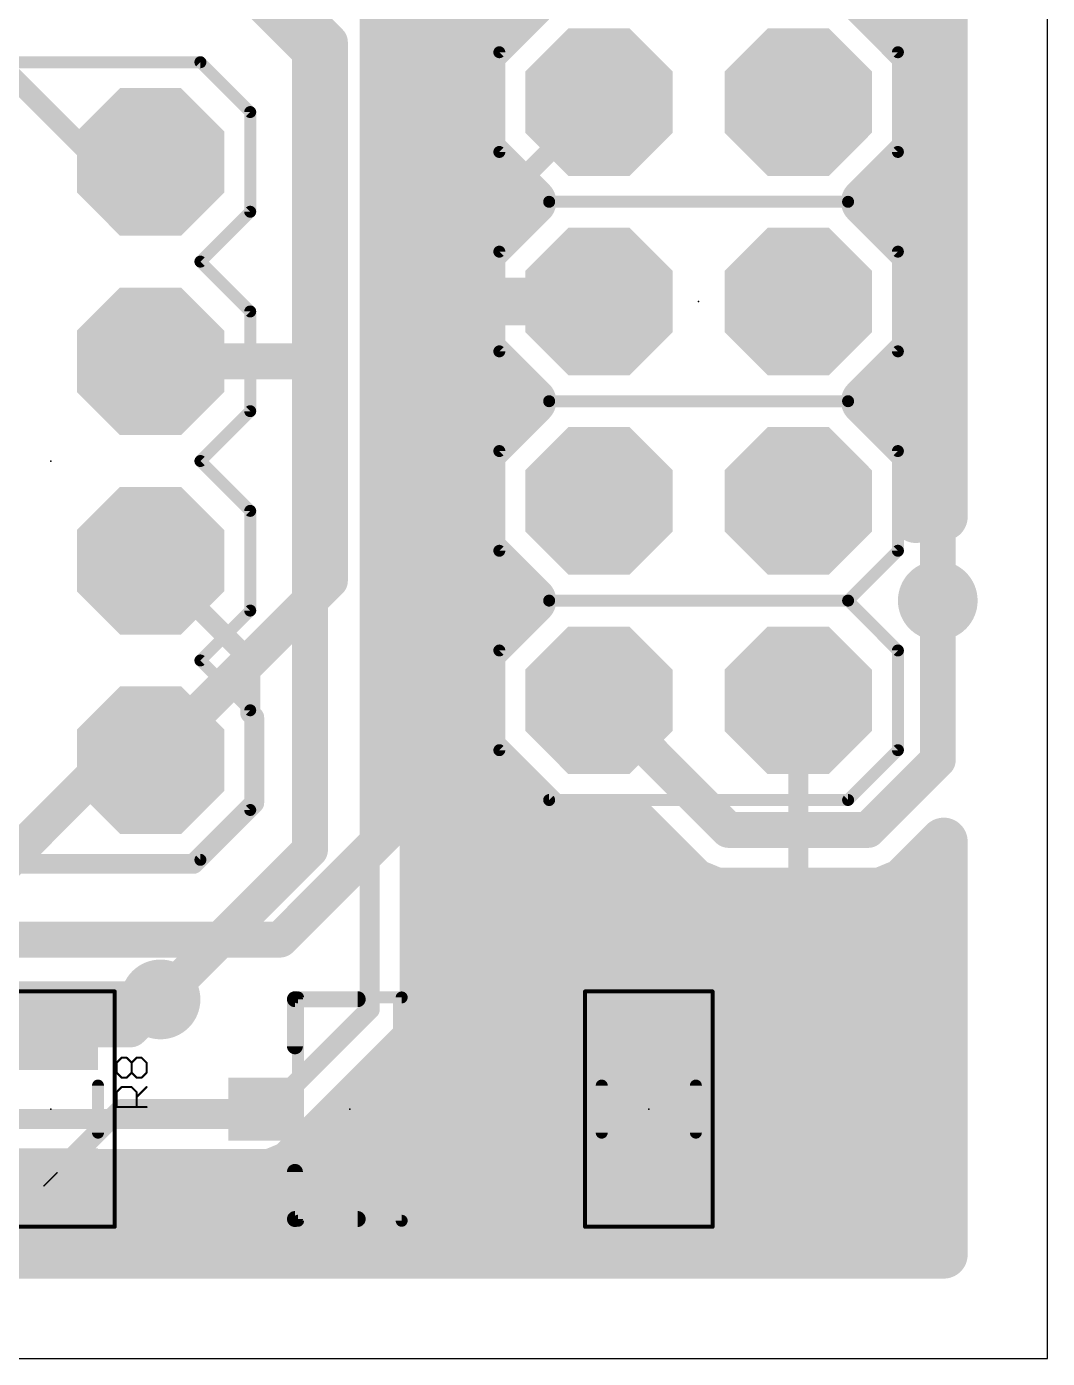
# Model space of a CAD drawing. Extents: x -0.2 to 38.1, y -0.7 to 65.1.
# Drawn here: x 23.82 to 36.83, y 0 to 16.96 of the extents above; entities that cross this region are included whole.
import ezdxf

# ---------------------------------------------------------------- set-up
doc = ezdxf.new("R2010")
doc.units = 0
for name, color, linetype in [('1', 22, 'CONTINUOUS'), ('16', 175, 'CONTINUOUS'), ('17', 82, 'CONTINUOUS'), ('18', 82, 'CONTINUOUS'), ('20', 7, 'CONTINUOUS'), ('21', 253, 'CONTINUOUS'), ('23', 7, 'CONTINUOUS'), ('25', 253, 'CONTINUOUS'), ('39', 22, 'CONTINUOUS'), ('51', 253, 'CONTINUOUS')]:
    doc.layers.add(name, color=color, linetype=linetype)

# ---------------------------------------------------------------- blocks, each defined once
blk = doc.blocks.new('RECT')
blk.add_solid([(-0.5, -0.5), (0.5, -0.5), (-0.5, 0.5), (0.5, 0.5)])
blk = doc.blocks.new('OCTAGONP')
at = {"const_width": 0.5}
blk.add_lwpolyline([(-0.25, -0.1036), (-0.25, 0.1036), (-0.1036, 0.25), (0.1036, 0.25), (0.25, 0.1036), (0.25, -0.1036), (0.1036, -0.25), (-0.1036, -0.25), (-0.25, -0.1036), (-0.25, 0.1036)], dxfattribs=at)
blk = doc.blocks.new('ROUNDV')
at = {"const_width": 0.5}
blk.add_lwpolyline([(0, -0.25, 1), (0, 0.25, 1), (0, -0.25)], format="xyb", dxfattribs=at)

msp = doc.modelspace()

# ---------------------------------------------------------------- linework, layer by layer
at = {"layer": '1'}
for points, const_width in [([(35.433, 22.352), (35.433, 9.652)], 0.4572), ([(27.686, 16.764), (27.1145, 17.3355)], 0.4572), ([(27.686, 9.906), (27.686, 16.764)], 0.4572), ([(31.115, 16.002), (29.718, 14.605)], 0.254), ([(29.718, 14.605), (29.718, 4.191)], 0.254), ([(25.4, 7.62), (27.686, 9.906)], 0.4572), ([(33.655, 8.382), (33.655, 4.191)], 0.254), ([(24.8716, 7.62), (23.4492, 6.1976)], 0.4572), ([(24.8716, 7.62), (25.4, 7.62)], 0.4572), ([(25.527, 4.572), (25.146, 4.191)], 0.4572), ([(25.146, 4.191), (24.13, 4.191)], 0.4572), ([(24.13, 4.191), (24.13, 4.075)], 0.4572), ([(28.956, 4.191), (28.94, 4.125)], 0.254), ([(29.718, 4.191), (28.956, 4.191)], 0.254), ([(31.75, 4.191), (29.718, 4.191)], 0.254), ([(33.655, 4.191), (31.75, 2.286)], 0.254), ([(31.75, 4.191), (31.75, 4.075)], 0.254), ([(24.13, 2.286), (25.019, 3.175)], 0.254), ([(25.019, 3.175), (26.84, 3.175)], 0.254), ([(24.119, 2.286), (22.86, 2.286)], 0.254), ([(24.13, 2.275), (24.119, 2.286)], 0.254), ([(24.13, 2.286), (24.13, 2.275)], 0.254), ([(28.956, 2.286), (28.94, 2.225)], 0.254), ([(31.75, 2.286), (28.956, 2.286)], 0.254), ([(31.75, 2.286), (31.75, 2.275)], 0.254)]:
    msp.add_lwpolyline(points, dxfattribs=dict(at, const_width=const_width))
for points, const_width in [([(27.8003, 16.764, 1), (27.5717, 16.764)], 0.2286), ([(27.6052, 16.6832, 1), (27.7668, 16.8448)], 0.2286), ([(31.1599, 15.9571, 1), (31.0701, 16.0469)], 0.127), ([(29.7815, 14.605, 1), (29.6545, 14.605)], 0.127), ([(29.6731, 14.6499, 1), (29.7629, 14.5601)], 0.127), ([(27.5717, 9.906, 1), (27.8003, 9.906)], 0.2286), ([(27.7668, 9.8252, 1), (27.6052, 9.9868)], 0.2286), ([(35.3187, 9.652, 1), (35.5473, 9.652)], 0.2286), ([(33.7185, 8.382, 1), (33.5915, 8.382)], 0.127), ([(24.8716, 7.7343, 1), (24.8716, 7.5057)], 0.2286), ([(24.9524, 7.5392, 1), (24.7908, 7.7008)], 0.2286), ([(25.3192, 7.7008, 1), (25.4808, 7.5392)], 0.2286), ([(25.4, 7.5057, 1), (25.4, 7.7343)], 0.2286), ([(25.6078, 4.4912, 1), (25.4462, 4.6528)], 0.2286), ([(24.13, 4.3053, 1), (24.13, 4.0767)], 0.2286), ([(24.2443, 4.191, 1), (24.0157, 4.191)], 0.2286), ([(25.146, 4.0767, 1), (25.146, 4.3053)], 0.2286), ([(25.0652, 4.2718, 1), (25.2268, 4.1102)], 0.2286), ([(28.956, 4.2545, 1), (28.956, 4.1275)], 0.127), ([(29.0177, 4.176, 1), (28.8943, 4.206)], 0.127), ([(29.718, 4.2545, 1), (29.718, 4.1275)], 0.127), ([(29.6545, 4.191, 1), (29.7815, 4.191)], 0.127), ([(29.718, 4.1275, 1), (29.718, 4.2545)], 0.127), ([(31.8135, 4.191, 1), (31.6865, 4.191)], 0.127), ([(31.75, 4.1275, 1), (31.75, 4.2545)], 0.127), ([(33.5915, 4.191, 1), (33.7185, 4.191)], 0.127), ([(33.6999, 4.1461, 1), (33.6101, 4.2359)], 0.127), ([(24.0157, 4.075, 1), (24.2443, 4.075)], 0.2286), ([(28.8783, 4.14, 1), (29.0017, 4.11)], 0.127), ([(31.6865, 4.075, 1), (31.8135, 4.075)], 0.127), ([(25.019, 3.2385, 1), (25.019, 3.1115)], 0.127), ([(25.0639, 3.1301, 1), (24.9741, 3.2199)], 0.127), ([(26.84, 3.1115, 1), (26.84, 3.2385)], 0.127), ([(24.1639, 2.3309, 1), (24.0741, 2.2411)], 0.127), ([(24.1935, 2.286, 1), (24.0665, 2.286)], 0.127), ([(24.0851, 2.3309, 1), (24.1749, 2.2411)], 0.127), ([(24.0851, 2.2301, 1), (24.1749, 2.3199)], 0.127), ([(24.119, 2.2225, 1), (24.119, 2.3495)], 0.127), ([(28.956, 2.3495, 1), (28.956, 2.2225)], 0.127), ([(29.0174, 2.2699, 1), (28.8946, 2.3021)], 0.127), ([(31.8135, 2.286, 1), (31.6865, 2.286)], 0.127), ([(31.7051, 2.3309, 1), (31.7949, 2.2411)], 0.127), ([(31.75, 2.2225, 1), (31.75, 2.3495)], 0.127), ([(24.0665, 2.275, 1), (24.1935, 2.275)], 0.127), ([(28.8786, 2.2411, 1), (29.0014, 2.2089)], 0.127), ([(31.6865, 2.275, 1), (31.8135, 2.275)], 0.127)]:
    msp.add_lwpolyline(points, format="xyb", dxfattribs=dict(at, const_width=const_width))
at = {"layer": '16'}
for points, const_width in [([(35.5092, 51.9785), (35.5092, 10.7188)], 0.6096), ([(28.8798, 4.3086), (28.8798, 20.2024)], 0.6096), ([(28.194, 4.445), (28.194, 20.066)], 0.254), ([(27.432, 16.637), (26.67, 17.399)], 0.4572), ([(30.2657, 17.272), (29.6164, 16.6227)], 0.6096), ([(35.1536, 16.6227), (34.5043, 17.272)], 0.6096), ([(28.8798, 17.0688), (30.0625, 17.0688)], 0.6096), ([(34.7075, 17.0688), (35.5092, 17.0688)], 0.6096), ([(27.432, 12.573), (27.432, 16.637)], 0.4572), ([(29.6164, 16.6227), (29.6164, 15.3813)], 0.6096), ([(35.1536, 15.3813), (35.1536, 16.6227)], 0.6096), ([(24.7279, 15.24), (23.4071, 16.5608)], 0.254), ([(28.8798, 16.4592), (29.6164, 16.4592)], 0.6096), ([(35.1536, 16.4592), (35.5092, 16.4592)], 0.6096), ([(28.8798, 15.8496), (29.6164, 15.8496)], 0.6096), ([(35.1536, 15.8496), (35.5092, 15.8496)], 0.6096), ([(29.6164, 15.3813), (30.2657, 14.732)], 0.6096), ([(34.5043, 14.732), (35.1536, 15.3813)], 0.6096), ([(28.8798, 15.24), (29.7577, 15.24)], 0.6096), ([(35.0123, 15.24), (35.5092, 15.24)], 0.6096), ([(25.4, 15.24), (24.7279, 15.24)], 0.254), ([(28.8798, 14.6304), (30.1641, 14.6304)], 0.6096), ([(30.2657, 14.732), (29.6164, 14.0827)], 0.6096), ([(35.1536, 14.0827), (34.5043, 14.732)], 0.6096), ([(34.6059, 14.6304), (35.5092, 14.6304)], 0.6096), ([(28.8798, 14.0208), (29.6164, 14.0208)], 0.6096), ([(29.6164, 14.0827), (29.6164, 13.462)], 0.6096), ([(35.1536, 12.8413), (35.1536, 14.0827)], 0.6096), ([(35.1536, 14.0208), (35.5092, 14.0208)], 0.6096), ([(29.6164, 13.462), (31.115, 13.462)], 0.6096), ([(31.115, 13.462), (29.6164, 13.462)], 0.6096), ([(29.6164, 13.462), (29.6164, 12.8413)], 0.6096), ([(31.115, 13.462), (31.115, 13.462)], 0.6096), ([(28.8798, 13.4112), (29.6164, 13.4112)], 0.6096), ([(35.1536, 13.4112), (35.5092, 13.4112)], 0.6096), ([(28.8798, 12.8016), (29.6561, 12.8016)], 0.6096), ([(29.6164, 12.8413), (30.2657, 12.192)], 0.6096), ([(34.5043, 12.192), (35.1536, 12.8413)], 0.6096), ([(35.1139, 12.8016), (35.5092, 12.8016)], 0.6096), ([(25.4, 12.7), (27.305, 12.7)], 0.4572), ([(27.305, 12.7), (27.432, 12.573)], 0.4572), ([(27.432, 12.573), (27.432, 6.477)], 0.4572), ([(28.8798, 12.192), (30.2657, 12.192)], 0.6096), ([(30.2657, 12.192), (29.6164, 11.5427)], 0.6096), ([(35.1536, 11.5427), (34.5043, 12.192)], 0.6096), ([(34.5043, 12.192), (35.5092, 12.192)], 0.6096), ([(28.8798, 11.5824), (29.6561, 11.5824)], 0.6096), ([(35.1139, 11.5824), (35.5092, 11.5824)], 0.6096), ([(29.6164, 11.5427), (29.6164, 10.3013)], 0.6096), ([(35.1536, 10.691), (35.1536, 11.5427)], 0.6096), ([(28.8798, 10.9728), (29.6164, 10.9728)], 0.6096), ([(35.1536, 10.9728), (35.5092, 10.9728)], 0.6096), ([(35.2208, 10.7188), (35.1536, 10.691)], 0.6096), ([(35.5092, 10.7188), (35.2208, 10.7188)], 0.6096), ([(28.8798, 10.3632), (29.6164, 10.3632)], 0.6096), ([(29.6164, 10.3013), (30.2657, 9.652)], 0.6096), ([(26.67, 8.89), (25.4, 10.16)], 0.254), ([(28.8798, 9.7536), (30.1641, 9.7536)], 0.6096), ([(30.2657, 9.652), (29.6164, 9.0027)], 0.6096), ([(35.433, 9.652), (35.433, 7.62)], 0.4572), ([(28.8798, 9.144), (29.7577, 9.144)], 0.6096), ([(29.6164, 9.0027), (29.6164, 7.7613)], 0.6096), ([(26.67, 8.2179), (26.67, 8.89)], 0.254), ([(28.8798, 8.5344), (29.6164, 8.5344)], 0.6096), ([(32.766, 6.731), (31.115, 8.382)], 0.4572), ([(26.7208, 8.1671), (26.67, 8.2179)], 0.254), ([(26.7208, 7.0729), (26.7208, 8.1671)], 0.254), ([(28.8798, 7.9248), (29.6164, 7.9248)], 0.6096), ([(29.6164, 7.7613), (30.4943, 6.8834)], 0.6096), ([(35.433, 7.62), (34.544, 6.731)], 0.4572), ([(28.8798, 7.3152), (30.0625, 7.3152)], 0.6096), ([(25.9471, 6.2992), (26.7208, 7.0729)], 0.254), ([(30.4943, 6.8834), (31.5, 6.8834)], 0.6096), ([(31.5, 6.8834), (32.32, 6.0635)], 0.6096), ([(28.8798, 6.7056), (31.6778, 6.7056)], 0.6096), ([(34.544, 6.731), (32.766, 6.731)], 0.4572), ([(35.2115, 6.285), (35.5092, 6.5827)], 0.6096), ([(35.5092, 6.5827), (35.5092, 1.3208)], 0.6096), ([(25.527, 4.572), (27.432, 6.477)], 0.4572), ([(34.99, 6.0635), (35.2115, 6.285)], 0.6096), ([(22.3129, 6.2992), (25.9471, 6.2992)], 0.254), ([(28.8798, 6.096), (32.2874, 6.096)], 0.6096), ([(32.32, 6.0635), (32.6094, 5.9436)], 0.6096), ([(34.7006, 5.9436), (34.99, 6.0635)], 0.6096), ([(35.0226, 6.096), (35.5092, 6.096)], 0.6096), ([(32.6094, 5.9436), (34.7006, 5.9436)], 0.6096), ([(28.8798, 5.4864), (35.5092, 5.4864)], 0.6096), ([(28.8798, 4.8768), (35.5092, 4.8768)], 0.6096), ([(25.781, 4.826), (25.527, 4.572)], 0.4572), ([(25.527, 4.572), (20.698, 4.572)], 0.4572), ([(28.7754, 4.0565), (28.8798, 4.3086)], 0.6096), ([(26.797, 3.048), (28.194, 4.445)], 0.254), ([(28.8627, 4.2672), (35.5092, 4.2672)], 0.6096), ([(28.5825, 3.8636), (28.7754, 4.0565)], 0.6096), ([(27.3784, 2.6595), (28.5825, 3.8636)], 0.6096), ([(28.5825, 3.8636), (28.5825, 3.8636)], 0.6096), ([(28.3765, 3.6576), (35.5092, 3.6576)], 0.6096), ([(27.7669, 3.048), (35.5092, 3.048)], 0.6096), ([(26.797, 3.048), (22.098, 3.048)], 0.254), ([(27.1855, 2.4666), (27.3784, 2.6595)], 0.6096), ([(26.9334, 2.3622), (27.1855, 2.4666)], 0.6096), ([(27.1174, 2.4384), (35.5092, 2.4384)], 0.6096), ([(22.9209, 2.3622), (26.9334, 2.3622)], 0.6096), ([(19.2538, 1.8288), (35.5092, 1.8288)], 0.6096), ([(35.5092, 1.3208), (19.0491, 1.3208)], 0.6096)]:
    msp.add_lwpolyline(points, dxfattribs=dict(at, const_width=const_width))
for points, const_width in [([(28.8798, 17.2212, 1), (28.8798, 16.9164)], 0.3048), ([(30.0625, 16.9164, 1), (30.0625, 17.2212)], 0.3048), ([(34.7075, 17.2212, 1), (34.7075, 16.9164)], 0.3048), ([(35.5092, 16.9164, 1), (35.5092, 17.2212)], 0.3048), ([(27.5463, 16.637, 1), (27.3177, 16.637)], 0.2286), ([(27.3512, 16.5562, 1), (27.5128, 16.7178)], 0.2286), ([(29.7688, 16.6227, 1), (29.464, 16.6227)], 0.3048), ([(29.5086, 16.7305, 1), (29.7242, 16.515)], 0.3048), ([(35.306, 16.6227, 1), (35.0012, 16.6227)], 0.3048), ([(35.0458, 16.515, 1), (35.2614, 16.7305)], 0.3048), ([(28.8798, 16.6116, 1), (28.8798, 16.3068)], 0.3048), ([(29.6164, 16.3068, 1), (29.6164, 16.6116)], 0.3048), ([(35.1536, 16.6116, 1), (35.1536, 16.3068)], 0.3048), ([(35.5092, 16.3068, 1), (35.5092, 16.6116)], 0.3048), ([(28.8798, 16.002, 1), (28.8798, 15.6972)], 0.3048), ([(29.6164, 15.6972, 1), (29.6164, 16.002)], 0.3048), ([(35.1536, 16.002, 1), (35.1536, 15.6972)], 0.3048), ([(35.5092, 15.6972, 1), (35.5092, 16.002)], 0.3048), ([(29.7242, 15.489, 1), (29.5086, 15.2735)], 0.3048), ([(35.2614, 15.2735, 1), (35.0458, 15.489)], 0.3048), ([(28.8798, 15.3924, 1), (28.8798, 15.0876)], 0.3048), ([(29.464, 15.3813, 1), (29.7688, 15.3813)], 0.3048), ([(29.7577, 15.0876, 1), (29.7577, 15.3924)], 0.3048), ([(35.0123, 15.3924, 1), (35.0123, 15.0876)], 0.3048), ([(35.0012, 15.3813, 1), (35.306, 15.3813)], 0.3048), ([(35.5092, 15.0876, 1), (35.5092, 15.3924)], 0.3048), ([(24.7279, 15.3035, 1), (24.7279, 15.1765)], 0.127), ([(24.683, 15.1951, 1), (24.7728, 15.2849)], 0.127), ([(25.4, 15.1765, 1), (25.4, 15.3035)], 0.127), ([(28.8798, 14.7828, 1), (28.8798, 14.478)], 0.3048), ([(30.3734, 14.6242, 1), (30.1579, 14.8398)], 0.3048), ([(30.1579, 14.6242, 1), (30.3734, 14.8398)], 0.3048), ([(30.1641, 14.478, 1), (30.1641, 14.7828)], 0.3048), ([(34.6121, 14.8398, 1), (34.3966, 14.6242)], 0.3048), ([(34.3966, 14.8398, 1), (34.6121, 14.6242)], 0.3048), ([(34.6059, 14.7828, 1), (34.6059, 14.478)], 0.3048), ([(35.5092, 14.478, 1), (35.5092, 14.7828)], 0.3048), ([(28.8798, 14.1732, 1), (28.8798, 13.8684)], 0.3048), ([(29.7688, 14.0827, 1), (29.464, 14.0827)], 0.3048), ([(29.5086, 14.1905, 1), (29.7242, 13.975)], 0.3048), ([(29.6164, 13.8684, 1), (29.6164, 14.1732)], 0.3048), ([(35.306, 14.0827, 1), (35.0012, 14.0827)], 0.3048), ([(35.1536, 14.1732, 1), (35.1536, 13.8684)], 0.3048), ([(35.0458, 13.975, 1), (35.2614, 14.1905)], 0.3048), ([(35.5092, 13.8684, 1), (35.5092, 14.1732)], 0.3048), ([(29.6164, 13.6144, 1), (29.6164, 13.3096)], 0.3048), ([(29.6164, 13.6144, 1), (29.6164, 13.3096)], 0.3048), ([(29.7688, 13.462, 1), (29.464, 13.462)], 0.3048), ([(31.2674, 13.462, 1), (30.9626, 13.462)], 0.3048), ([(31.115, 13.3096, 1), (31.115, 13.6144)], 0.3048), ([(31.115, 13.3096, 1), (31.115, 13.6144)], 0.3048), ([(28.8798, 13.5636, 1), (28.8798, 13.2588)], 0.3048), ([(29.464, 13.462, 1), (29.7688, 13.462)], 0.3048), ([(29.6164, 13.2588, 1), (29.6164, 13.5636)], 0.3048), ([(30.9626, 13.462, 1), (31.2674, 13.462)], 0.3048), ([(35.1536, 13.5636, 1), (35.1536, 13.2588)], 0.3048), ([(35.5092, 13.2588, 1), (35.5092, 13.5636)], 0.3048), ([(28.8798, 12.954, 1), (28.8798, 12.6492)], 0.3048), ([(29.7242, 12.949, 1), (29.5086, 12.7335)], 0.3048), ([(29.6561, 12.6492, 1), (29.6561, 12.954)], 0.3048), ([(35.1139, 12.954, 1), (35.1139, 12.6492)], 0.3048), ([(35.2614, 12.7335, 1), (35.0458, 12.949)], 0.3048), ([(35.5092, 12.6492, 1), (35.5092, 12.954)], 0.3048), ([(25.4, 12.8143, 1), (25.4, 12.5857)], 0.2286), ([(27.3858, 12.7808, 1), (27.2242, 12.6192)], 0.2286), ([(27.305, 12.5857, 1), (27.305, 12.8143)], 0.2286), ([(29.464, 12.8413, 1), (29.7688, 12.8413)], 0.3048), ([(35.0012, 12.8413, 1), (35.306, 12.8413)], 0.3048), ([(27.5463, 12.573, 1), (27.3177, 12.573)], 0.2286), ([(27.3512, 12.4922, 1), (27.5128, 12.6538)], 0.2286), ([(27.3177, 12.573, 1), (27.5463, 12.573)], 0.2286), ([(28.8798, 12.3444, 1), (28.8798, 12.0396)], 0.3048), ([(30.3734, 12.0842, 1), (30.1579, 12.2998)], 0.3048), ([(30.1579, 12.0842, 1), (30.3734, 12.2998)], 0.3048), ([(30.2657, 12.0396, 1), (30.2657, 12.3444)], 0.3048), ([(34.6121, 12.2998, 1), (34.3966, 12.0842)], 0.3048), ([(34.5043, 12.3444, 1), (34.5043, 12.0396)], 0.3048), ([(34.3966, 12.2998, 1), (34.6121, 12.0842)], 0.3048), ([(35.5092, 12.0396, 1), (35.5092, 12.3444)], 0.3048), ([(28.8798, 11.7348, 1), (28.8798, 11.43)], 0.3048), ([(29.6561, 11.43, 1), (29.6561, 11.7348)], 0.3048), ([(35.1139, 11.7348, 1), (35.1139, 11.43)], 0.3048), ([(35.5092, 11.43, 1), (35.5092, 11.7348)], 0.3048), ([(29.7688, 11.5427, 1), (29.464, 11.5427)], 0.3048), ([(29.5086, 11.6505, 1), (29.7242, 11.435)], 0.3048), ([(35.306, 11.5427, 1), (35.0012, 11.5427)], 0.3048), ([(35.0458, 11.435, 1), (35.2614, 11.6505)], 0.3048), ([(28.8798, 11.1252, 1), (28.8798, 10.8204)], 0.3048), ([(29.6164, 10.8204, 1), (29.6164, 11.1252)], 0.3048), ([(35.1536, 11.1252, 1), (35.1536, 10.8204)], 0.3048), ([(35.5092, 10.8204, 1), (35.5092, 11.1252)], 0.3048), ([(35.0953, 10.8318, 1), (35.2119, 10.5502)], 0.3048), ([(35.2208, 10.8712, 1), (35.2208, 10.5664)], 0.3048), ([(35.2791, 10.578, 1), (35.1625, 10.8596)], 0.3048), ([(35.3568, 10.7188, 1), (35.6616, 10.7188)], 0.3048), ([(35.5092, 10.5664, 1), (35.5092, 10.8712)], 0.3048), ([(35.0012, 10.691, 1), (35.306, 10.691)], 0.3048), ([(28.8798, 10.5156, 1), (28.8798, 10.2108)], 0.3048), ([(29.7242, 10.409, 1), (29.5086, 10.1935)], 0.3048), ([(29.6164, 10.2108, 1), (29.6164, 10.5156)], 0.3048), ([(29.464, 10.3013, 1), (29.7688, 10.3013)], 0.3048), ([(25.4449, 10.2049, 1), (25.3551, 10.1151)], 0.127), ([(28.8798, 9.906, 1), (28.8798, 9.6012)], 0.3048), ([(30.1641, 9.6012, 1), (30.1641, 9.906)], 0.3048), ([(30.3734, 9.5442, 1), (30.1579, 9.7598)], 0.3048), ([(30.1579, 9.5442, 1), (30.3734, 9.7598)], 0.3048), ([(35.5473, 9.652, 1), (35.3187, 9.652)], 0.2286), ([(28.8798, 9.2964, 1), (28.8798, 8.9916)], 0.3048), ([(29.7577, 8.9916, 1), (29.7577, 9.2964)], 0.3048), ([(29.7688, 9.0027, 1), (29.464, 9.0027)], 0.3048), ([(29.5086, 9.1105, 1), (29.7242, 8.895)], 0.3048), ([(26.7335, 8.89, 1), (26.6065, 8.89)], 0.127), ([(26.6251, 8.8451, 1), (26.7149, 8.9349)], 0.127), ([(28.8798, 8.6868, 1), (28.8798, 8.382)], 0.3048), ([(29.6164, 8.382, 1), (29.6164, 8.6868)], 0.3048), ([(31.1958, 8.4628, 1), (31.0342, 8.3012)], 0.2286), ([(26.7149, 8.2628, 1), (26.6251, 8.173)], 0.127), ([(26.6065, 8.2179, 1), (26.7335, 8.2179)], 0.127), ([(26.7843, 8.1671, 1), (26.6573, 8.1671)], 0.127), ([(26.6759, 8.1222, 1), (26.7657, 8.212)], 0.127), ([(28.8798, 8.0772, 1), (28.8798, 7.7724)], 0.3048), ([(29.6164, 7.7724, 1), (29.6164, 8.0772)], 0.3048), ([(29.7242, 7.869, 1), (29.5086, 7.6535)], 0.3048), ([(29.464, 7.7613, 1), (29.7688, 7.7613)], 0.3048), ([(35.5138, 7.5392, 1), (35.3522, 7.7008)], 0.2286), ([(35.3187, 7.62, 1), (35.5473, 7.62)], 0.2286), ([(28.8798, 7.4676, 1), (28.8798, 7.1628)], 0.3048), ([(30.0625, 7.1628, 1), (30.0625, 7.4676)], 0.3048), ([(26.6573, 7.0729, 1), (26.7843, 7.0729)], 0.127), ([(26.7657, 7.028, 1), (26.6759, 7.1178)], 0.127), ([(30.4943, 7.0358, 1), (30.4943, 6.731)], 0.3048), ([(30.3865, 6.7756, 1), (30.602, 6.9912)], 0.3048), ([(31.6078, 6.9912, 1), (31.3923, 6.7756)], 0.3048), ([(31.5, 6.731, 1), (31.5, 7.0358)], 0.3048), ([(28.8798, 6.858, 1), (28.8798, 6.5532)], 0.3048), ([(31.6778, 6.5532, 1), (31.6778, 6.858)], 0.3048), ([(32.766, 6.8453, 1), (32.766, 6.6167)], 0.2286), ([(34.544, 6.6167, 1), (34.544, 6.8453)], 0.2286), ([(32.6852, 6.6502, 1), (32.8468, 6.8118)], 0.2286), ([(34.4632, 6.8118, 1), (34.6248, 6.6502)], 0.2286), ([(35.6616, 6.5827, 1), (35.3568, 6.5827)], 0.3048), ([(35.617, 6.4749, 1), (35.4014, 6.6904)], 0.3048), ([(27.5128, 6.3962, 1), (27.3512, 6.5578)], 0.2286), ([(27.3177, 6.477, 1), (27.5463, 6.477)], 0.2286), ([(35.1038, 6.3927, 1), (35.3193, 6.1772)], 0.3048), ([(35.3193, 6.1772, 1), (35.1038, 6.3927)], 0.3048), ([(25.9022, 6.3441, 1), (25.992, 6.2543)], 0.127), ([(25.9471, 6.2357, 1), (25.9471, 6.3627)], 0.127), ([(28.8798, 6.2484, 1), (28.8798, 5.9436)], 0.3048), ([(32.3783, 6.2043, 1), (32.2617, 5.9227)], 0.3048), ([(32.2122, 5.9557, 1), (32.4277, 6.1712)], 0.3048), ([(32.2874, 5.9436, 1), (32.2874, 6.2484)], 0.3048), ([(34.8823, 6.1712, 1), (35.0978, 5.9557)], 0.3048), ([(35.0226, 6.2484, 1), (35.0226, 5.9436)], 0.3048), ([(35.0483, 5.9227, 1), (34.9317, 6.2043)], 0.3048), ([(35.5092, 5.9436, 1), (35.5092, 6.2484)], 0.3048), ([(32.6094, 6.096, 1), (32.6094, 5.7912)], 0.3048), ([(32.5511, 5.8028, 1), (32.6677, 6.0844)], 0.3048), ([(34.6423, 6.0844, 1), (34.7589, 5.8028)], 0.3048), ([(34.7006, 5.7912, 1), (34.7006, 6.096)], 0.3048), ([(28.8798, 5.6388, 1), (28.8798, 5.334)], 0.3048), ([(35.5092, 5.334, 1), (35.5092, 5.6388)], 0.3048), ([(28.8798, 5.0292, 1), (28.8798, 4.7244)], 0.3048), ([(35.5092, 4.7244, 1), (35.5092, 5.0292)], 0.3048), ([(25.8618, 4.7452, 1), (25.7002, 4.9068)], 0.2286), ([(25.4462, 4.6528, 1), (25.6078, 4.4912)], 0.2286), ([(25.4462, 4.6528, 1), (25.6078, 4.4912)], 0.2286), ([(25.527, 4.4577, 1), (25.527, 4.6863)], 0.2286), ([(29.0206, 4.2503, 1), (28.739, 4.3669)], 0.3048), ([(28.1305, 4.445, 1), (28.2575, 4.445)], 0.127), ([(28.2389, 4.4001, 1), (28.1491, 4.4899)], 0.127), ([(28.8627, 4.4196, 1), (28.8627, 4.1148)], 0.3048), ([(28.7274, 4.3086, 1), (29.0322, 4.3086)], 0.3048), ([(35.5092, 4.1148, 1), (35.5092, 4.4196)], 0.3048), ([(28.6346, 4.1148, 1), (28.9162, 3.9982)], 0.3048), ([(28.8832, 3.9488, 1), (28.6676, 4.1643)], 0.3048), ([(28.4747, 3.9714, 1), (28.6902, 3.7558)], 0.3048), ([(28.5825, 4.016, 1), (28.5825, 3.7112)], 0.3048), ([(28.6902, 3.7558, 1), (28.4747, 3.9714)], 0.3048), ([(28.5825, 3.7112, 1), (28.5825, 4.016)], 0.3048), ([(28.3765, 3.81, 1), (28.3765, 3.5052)], 0.3048), ([(35.5092, 3.5052, 1), (35.5092, 3.81)], 0.3048), ([(27.7669, 3.2004, 1), (27.7669, 2.8956)], 0.3048), ([(35.5092, 2.8956, 1), (35.5092, 3.2004)], 0.3048), ([(26.7521, 3.0929, 1), (26.8419, 3.0031)], 0.127), ([(26.797, 2.9845, 1), (26.797, 3.1115)], 0.127), ([(27.2706, 2.7673, 1), (27.4862, 2.5518)], 0.3048), ([(27.4862, 2.5518, 1), (27.2706, 2.7673)], 0.3048), ([(27.1174, 2.5908, 1), (27.1174, 2.286)], 0.3048), ([(27.0777, 2.5744, 1), (27.2932, 2.3588)], 0.3048), ([(27.2438, 2.3258, 1), (27.1272, 2.6074)], 0.3048), ([(35.5092, 2.286, 1), (35.5092, 2.5908)], 0.3048), ([(26.8751, 2.503, 1), (26.9917, 2.2214)], 0.3048), ([(26.9334, 2.2098, 1), (26.9334, 2.5146)], 0.3048), ([(35.5092, 1.6764, 1), (35.5092, 1.9812)], 0.3048), ([(35.5092, 1.1684, 1), (35.5092, 1.4732)], 0.3048), ([(35.3568, 1.3208, 1), (35.6616, 1.3208)], 0.3048)]:
    msp.add_lwpolyline(points, format="xyb", dxfattribs=dict(at, const_width=const_width))
at = {"layer": '20'}
for p, q in [((36.83, 0), (36.83, 64.77)), ((0, 0), (36.83, 0))]:
    msp.add_line(p, q, dxfattribs=at)
at = {"layer": '21'}
for points, const_width in [([(28.448, 6.731), (28.448, 19.939)], 0.4572), ([(30.48, 17.272), (29.845, 16.637)], 0.1524), ([(34.29, 17.272), (34.925, 16.637)], 0.1524), ([(29.845, 16.637), (29.845, 15.367)], 0.1524), ([(34.925, 16.637), (34.925, 15.367)], 0.1524), ([(22.225, 16.51), (26.035, 16.51)], 0.1524), ([(26.035, 16.51), (26.67, 15.875)], 0.1524), ([(26.67, 15.875), (26.67, 14.605)], 0.1524), ([(29.845, 15.367), (30.48, 14.732)], 0.1524), ([(34.925, 15.367), (34.29, 14.732)], 0.1524), ([(30.48, 14.732), (29.845, 14.097)], 0.1524), ([(34.29, 14.732), (30.48, 14.732)], 0.1524), ([(34.29, 14.732), (34.925, 14.097)], 0.1524), ([(26.67, 14.605), (26.035, 13.97)], 0.1524), ([(29.845, 14.097), (29.845, 12.827)], 0.1524), ([(34.925, 14.097), (34.925, 12.827)], 0.1524), ([(26.035, 13.97), (26.67, 13.335)], 0.1524), ([(26.67, 13.335), (26.67, 12.065)], 0.1524), ([(29.845, 12.827), (30.48, 12.192)], 0.1524), ([(34.925, 12.827), (34.29, 12.192)], 0.1524), ([(30.48, 12.192), (29.845, 11.557)], 0.1524), ([(34.29, 12.192), (30.48, 12.192)], 0.1524), ([(34.29, 12.192), (34.925, 11.557)], 0.1524), ([(26.67, 12.065), (26.035, 11.43)], 0.1524), ([(29.845, 11.557), (29.845, 10.287)], 0.1524), ([(34.925, 11.557), (34.925, 10.287)], 0.1524), ([(26.035, 11.43), (26.67, 10.795)], 0.1524), ([(26.67, 10.795), (26.67, 9.525)], 0.1524), ([(29.845, 10.287), (30.48, 9.652)], 0.1524), ([(34.925, 10.287), (34.29, 9.652)], 0.1524), ([(30.48, 9.652), (29.845, 9.017)], 0.1524), ([(34.29, 9.652), (30.48, 9.652)], 0.1524), ([(34.29, 9.652), (34.925, 9.017)], 0.1524), ([(26.67, 9.525), (26.035, 8.89)], 0.1524), ([(29.845, 9.017), (29.845, 7.747)], 0.1524), ([(34.925, 9.017), (34.925, 7.747)], 0.1524), ([(26.035, 8.89), (26.67, 8.255)], 0.1524), ([(26.67, 8.255), (26.67, 6.985)], 0.1524), ([(29.845, 7.747), (30.48, 7.112)], 0.1524), ([(34.925, 7.747), (34.29, 7.112)], 0.1524), ([(34.29, 7.112), (30.48, 7.112)], 0.1524), ([(26.67, 6.985), (26.035, 6.35)], 0.1524), ([(27.051, 5.334), (28.448, 6.731)], 0.4572), ([(26.035, 6.35), (22.225, 6.35)], 0.1524), ([(20.955, 5.334), (27.051, 5.334)], 0.4572), ([(27.24, 3.975), (27.24, 4.575)], 0.2032), ([(27.24, 4.575), (28.04, 4.575)], 0.2032), ([(24.73, 3.475), (24.73, 2.875)], 0.1524), ([(31.15, 2.875), (31.15, 3.475)], 0.1524), ([(32.35, 2.875), (32.35, 3.475)], 0.1524), ([(27.24, 2.375), (27.24, 1.775)], 0.2032), ([(27.24, 1.775), (28.04, 1.775)], 0.2032)]:
    msp.add_lwpolyline(points, dxfattribs=dict(at, const_width=const_width))
for points, const_width in [([(29.8831, 16.637, 1), (29.8069, 16.637)], 0.0762), ([(29.8181, 16.6639, 1), (29.8719, 16.6101)], 0.0762), ([(34.9631, 16.637, 1), (34.8869, 16.637)], 0.0762), ([(34.8981, 16.6101, 1), (34.9519, 16.6639)], 0.0762), ([(26.0619, 16.5369, 1), (26.0081, 16.4831)], 0.0762), ([(26.035, 16.4719, 1), (26.035, 16.5481)], 0.0762), ([(26.7081, 15.875, 1), (26.6319, 15.875)], 0.0762), ([(26.6431, 15.8481, 1), (26.6969, 15.9019)], 0.0762), ([(29.8719, 15.3939, 1), (29.8181, 15.3401)], 0.0762), ([(34.9519, 15.3401, 1), (34.8981, 15.3939)], 0.0762), ([(29.8069, 15.367, 1), (29.8831, 15.367)], 0.0762), ([(34.8869, 15.367, 1), (34.9631, 15.367)], 0.0762), ([(30.48, 14.7701, 1), (30.48, 14.6939)], 0.0762), ([(30.5069, 14.7051, 1), (30.4531, 14.7589)], 0.0762), ([(30.4531, 14.7051, 1), (30.5069, 14.7589)], 0.0762), ([(34.3169, 14.7589, 1), (34.2631, 14.7051)], 0.0762), ([(34.2631, 14.7589, 1), (34.3169, 14.7051)], 0.0762), ([(34.29, 14.6939, 1), (34.29, 14.7701)], 0.0762), ([(26.6319, 14.605, 1), (26.7081, 14.605)], 0.0762), ([(26.6969, 14.5781, 1), (26.6431, 14.6319)], 0.0762), ([(29.8831, 14.097, 1), (29.8069, 14.097)], 0.0762), ([(29.8181, 14.1239, 1), (29.8719, 14.0701)], 0.0762), ([(34.9631, 14.097, 1), (34.8869, 14.097)], 0.0762), ([(34.8981, 14.0701, 1), (34.9519, 14.1239)], 0.0762), ([(26.0619, 13.9969, 1), (26.0081, 13.9431)], 0.0762), ([(26.0081, 13.9969, 1), (26.0619, 13.9431)], 0.0762), ([(26.7081, 13.335, 1), (26.6319, 13.335)], 0.0762), ([(26.6431, 13.3081, 1), (26.6969, 13.3619)], 0.0762), ([(29.8719, 12.8539, 1), (29.8181, 12.8001)], 0.0762), ([(34.9519, 12.8001, 1), (34.8981, 12.8539)], 0.0762), ([(29.8069, 12.827, 1), (29.8831, 12.827)], 0.0762), ([(34.8869, 12.827, 1), (34.9631, 12.827)], 0.0762), ([(30.48, 12.2301, 1), (30.48, 12.1539)], 0.0762), ([(30.5069, 12.1651, 1), (30.4531, 12.2189)], 0.0762), ([(30.4531, 12.1651, 1), (30.5069, 12.2189)], 0.0762), ([(34.3169, 12.2189, 1), (34.2631, 12.1651)], 0.0762), ([(34.2631, 12.2189, 1), (34.3169, 12.1651)], 0.0762), ([(34.29, 12.1539, 1), (34.29, 12.2301)], 0.0762), ([(26.6319, 12.065, 1), (26.7081, 12.065)], 0.0762), ([(26.6969, 12.0381, 1), (26.6431, 12.0919)], 0.0762), ([(29.8831, 11.557, 1), (29.8069, 11.557)], 0.0762), ([(29.8181, 11.5839, 1), (29.8719, 11.5301)], 0.0762), ([(34.9631, 11.557, 1), (34.8869, 11.557)], 0.0762), ([(34.8981, 11.5301, 1), (34.9519, 11.5839)], 0.0762), ([(26.0619, 11.4569, 1), (26.0081, 11.4031)], 0.0762), ([(26.0081, 11.4569, 1), (26.0619, 11.4031)], 0.0762), ([(26.7081, 10.795, 1), (26.6319, 10.795)], 0.0762), ([(26.6431, 10.7681, 1), (26.6969, 10.8219)], 0.0762), ([(29.8719, 10.3139, 1), (29.8181, 10.2601)], 0.0762), ([(34.9519, 10.2601, 1), (34.8981, 10.3139)], 0.0762), ([(29.8069, 10.287, 1), (29.8831, 10.287)], 0.0762), ([(34.8869, 10.287, 1), (34.9631, 10.287)], 0.0762), ([(30.48, 9.6901, 1), (30.48, 9.6139)], 0.0762), ([(30.5069, 9.6251, 1), (30.4531, 9.6789)], 0.0762), ([(30.4531, 9.6251, 1), (30.5069, 9.6789)], 0.0762), ([(34.3169, 9.6789, 1), (34.2631, 9.6251)], 0.0762), ([(34.2631, 9.6789, 1), (34.3169, 9.6251)], 0.0762), ([(34.29, 9.6139, 1), (34.29, 9.6901)], 0.0762), ([(26.6319, 9.525, 1), (26.7081, 9.525)], 0.0762), ([(26.6969, 9.4981, 1), (26.6431, 9.5519)], 0.0762), ([(29.8831, 9.017, 1), (29.8069, 9.017)], 0.0762), ([(29.8181, 9.0439, 1), (29.8719, 8.9901)], 0.0762), ([(34.9631, 9.017, 1), (34.8869, 9.017)], 0.0762), ([(34.8981, 8.9901, 1), (34.9519, 9.0439)], 0.0762), ([(26.0619, 8.9169, 1), (26.0081, 8.8631)], 0.0762), ([(26.0081, 8.9169, 1), (26.0619, 8.8631)], 0.0762), ([(26.7081, 8.255, 1), (26.6319, 8.255)], 0.0762), ([(26.6431, 8.2281, 1), (26.6969, 8.2819)], 0.0762), ([(29.8719, 7.7739, 1), (29.8181, 7.7201)], 0.0762), ([(34.9519, 7.7201, 1), (34.8981, 7.7739)], 0.0762), ([(29.8069, 7.747, 1), (29.8831, 7.747)], 0.0762), ([(34.8869, 7.747, 1), (34.9631, 7.747)], 0.0762), ([(30.48, 7.1501, 1), (30.48, 7.0739)], 0.0762), ([(30.4531, 7.0851, 1), (30.5069, 7.1389)], 0.0762), ([(34.2631, 7.1389, 1), (34.3169, 7.0851)], 0.0762), ([(34.29, 7.0739, 1), (34.29, 7.1501)], 0.0762), ([(26.6319, 6.985, 1), (26.7081, 6.985)], 0.0762), ([(26.6969, 6.9581, 1), (26.6431, 7.0119)], 0.0762), ([(28.5288, 6.6502, 1), (28.3672, 6.8118)], 0.2286), ([(28.3337, 6.731, 1), (28.5623, 6.731)], 0.2286), ([(26.0081, 6.3769, 1), (26.0619, 6.3231)], 0.0762), ([(26.035, 6.3119, 1), (26.035, 6.3881)], 0.0762), ([(26.9702, 5.4148, 1), (27.1318, 5.2532)], 0.2286), ([(27.051, 5.2197, 1), (27.051, 5.4483)], 0.2286), ([(27.2908, 4.575, 1), (27.1892, 4.575)], 0.1016), ([(27.24, 4.6258, 1), (27.24, 4.5242)], 0.1016), ([(28.04, 4.5242, 1), (28.04, 4.6258)], 0.1016), ([(27.1892, 3.975, 1), (27.2908, 3.975)], 0.1016), ([(24.7681, 3.475, 1), (24.6919, 3.475)], 0.0762), ([(31.1881, 3.475, 1), (31.1119, 3.475)], 0.0762), ([(32.3881, 3.475, 1), (32.3119, 3.475)], 0.0762), ([(24.6919, 2.875, 1), (24.7681, 2.875)], 0.0762), ([(31.1119, 2.875, 1), (31.1881, 2.875)], 0.0762), ([(32.3119, 2.875, 1), (32.3881, 2.875)], 0.0762), ([(27.2908, 2.375, 1), (27.1892, 2.375)], 0.1016), ([(27.24, 1.8258, 1), (27.24, 1.7242)], 0.1016), ([(28.04, 1.7242, 1), (28.04, 1.8258)], 0.1016), ([(27.1892, 1.775, 1), (27.2908, 1.775)], 0.1016)]:
    msp.add_lwpolyline(points, format="xyb", dxfattribs=dict(at, const_width=const_width))
at = {"layer": '23'}
for p in [(32.385, 13.462), (24.13, 11.43), (24.13, 3.175), (27.94, 3.175), (31.75, 3.175)]:
    msp.add_point(p, dxfattribs=at)
at = {"layer": '25', "const_width": 0.0127}
for points in [[(24.9742, 3.7662, 1), (24.9615, 3.7662)], [(24.9634, 3.7706, 1), (24.9724, 3.7617)], [(25.0314, 3.8361, 1), (25.0314, 3.8234)], [(25.0359, 3.8252, 1), (25.0269, 3.8342)], [(25.0995, 3.8342, 1), (25.0905, 3.8252)], [(25.095, 3.8234, 1), (25.095, 3.8361)], [(25.1649, 3.7662, 1), (25.1522, 3.7662)], [(25.154, 3.7706, 1), (25.163, 3.7617)], [(25.154, 3.7617, 1), (25.163, 3.7706)], [(25.2221, 3.8361, 1), (25.2221, 3.8234)], [(25.2266, 3.8252, 1), (25.2176, 3.8342)], [(25.2901, 3.8342, 1), (25.2812, 3.8252)], [(25.2856, 3.8234, 1), (25.2856, 3.8361)], [(25.3556, 3.7662, 1), (25.3428, 3.7662)], [(25.3447, 3.7617, 1), (25.3537, 3.7706)], [(24.9615, 3.639, 1), (24.9742, 3.639)], [(24.9724, 3.6435, 1), (24.9634, 3.6346)], [(25.0314, 3.5818, 1), (25.0314, 3.5691)], [(25.0269, 3.571, 1), (25.0359, 3.58)], [(25.0905, 3.58, 1), (25.0995, 3.571)], [(25.095, 3.5691, 1), (25.095, 3.5818)], [(25.163, 3.6435, 1), (25.154, 3.6346)], [(25.1522, 3.639, 1), (25.1649, 3.639)], [(25.163, 3.6346, 1), (25.154, 3.6435)], [(25.2221, 3.5818, 1), (25.2221, 3.5691)], [(25.2176, 3.571, 1), (25.2266, 3.58)], [(25.2812, 3.58, 1), (25.2901, 3.571)], [(25.2856, 3.5691, 1), (25.2856, 3.5818)], [(25.3428, 3.639, 1), (25.3556, 3.639)], [(25.3537, 3.6346, 1), (25.3447, 3.6435)], [(24.9742, 3.3919, 1), (24.9615, 3.3919)], [(24.9634, 3.3964, 1), (24.9724, 3.3875)], [(25.0314, 3.4619, 1), (25.0314, 3.4492)], [(25.0359, 3.451, 1), (25.0269, 3.46)], [(25.163, 3.46, 1), (25.154, 3.451)], [(25.1585, 3.4492, 1), (25.1585, 3.4619)], [(25.2284, 3.3919, 1), (25.2157, 3.3919)], [(25.2176, 3.3875, 1), (25.2266, 3.3964)], [(25.3537, 3.451, 1), (25.3447, 3.46)], [(25.2176, 3.3329, 1), (25.2266, 3.3239)], [(24.9615, 3.2013, 1), (24.9742, 3.2013)], [(24.9679, 3.2076, 1), (24.9679, 3.1949)], [(25.2157, 3.2013, 1), (25.2284, 3.2013)], [(25.3492, 3.1949, 1), (25.3492, 3.2076)]]:
    msp.add_lwpolyline(points, format="xyb", dxfattribs=at)
at = {"layer": '25', "const_width": 0.0254}
for points in [[(24.9679, 3.7662), (25.0314, 3.8297)], [(24.9679, 3.639), (24.9679, 3.7662)], [(25.0314, 3.8297), (25.095, 3.8297)], [(25.095, 3.8297), (25.1585, 3.7662)], [(25.1585, 3.7662), (25.2221, 3.8297)], [(25.1585, 3.639), (25.1585, 3.7662)], [(25.2221, 3.8297), (25.2856, 3.8297)], [(25.2856, 3.8297), (25.3492, 3.7662)], [(25.3492, 3.7662), (25.3492, 3.639)], [(25.0314, 3.5755), (24.9679, 3.639)], [(25.095, 3.5755), (25.0314, 3.5755)], [(25.1585, 3.639), (25.095, 3.5755)], [(25.2221, 3.5755), (25.1585, 3.639)], [(25.2856, 3.5755), (25.2221, 3.5755)], [(25.3492, 3.639), (25.2856, 3.5755)], [(24.9679, 3.3919), (25.0314, 3.4555)], [(24.9679, 3.2013), (24.9679, 3.3919)], [(25.0314, 3.4555), (25.1585, 3.4555)], [(25.1585, 3.4555), (25.2221, 3.3919)], [(25.2221, 3.3284), (25.3492, 3.4555)], [(25.2221, 3.3919), (25.2221, 3.2013)], [(25.3492, 3.2013), (24.9679, 3.2013)]]:
    msp.add_lwpolyline(points, dxfattribs=at)
at = {"layer": '39', "const_width": 0.0508}
for points in [[(23.3172, 4.6736), (24.9428, 4.6736)], [(24.9428, 4.6736), (24.9428, 1.6764)], [(30.9372, 1.6764), (30.9372, 4.6736)], [(30.9372, 4.6736), (32.5628, 4.6736)], [(32.5628, 4.6736), (32.5628, 1.6764)], [(24.9428, 1.6764), (23.3172, 1.6764)], [(32.5628, 1.6764), (30.9372, 1.6764)]]:
    msp.add_lwpolyline(points, dxfattribs=at)
at = {"layer": '39', "const_width": 0.0254}
for points in [[(24.9555, 4.6736, 1), (24.9301, 4.6736)], [(24.9428, 4.6609, 1), (24.9428, 4.6863)], [(30.9499, 4.6736, 1), (30.9245, 4.6736)], [(30.9372, 4.6863, 1), (30.9372, 4.6609)], [(32.5755, 4.6736, 1), (32.5501, 4.6736)], [(32.5628, 4.6609, 1), (32.5628, 4.6863)], [(24.9428, 1.6637, 1), (24.9428, 1.6891)], [(30.9372, 1.6891, 1), (30.9372, 1.6637)], [(32.5628, 1.6637, 1), (32.5628, 1.6891)], [(24.9301, 1.6764, 1), (24.9555, 1.6764)], [(30.9245, 1.6764, 1), (30.9499, 1.6764)], [(32.5501, 1.6764, 1), (32.5755, 1.6764)]]:
    msp.add_lwpolyline(points, format="xyb", dxfattribs=at)
at = {"layer": '51', "const_width": 0.1524}
for points in [[(27.2796, 4.5974), (28.6004, 4.5974)], [(27.2796, 1.7526), (27.2796, 4.5974)], [(28.6004, 4.5974), (28.6004, 1.7526)], [(28.6004, 1.7526), (27.2796, 1.7526)]]:
    msp.add_lwpolyline(points, dxfattribs=at)
at = {"layer": '51', "const_width": 0.0762}
for points in [[(27.2796, 4.6355, 1), (27.2796, 4.5593)], [(27.3177, 4.5974, 1), (27.2415, 4.5974)], [(28.6385, 4.5974, 1), (28.5623, 4.5974)], [(28.6004, 4.5593, 1), (28.6004, 4.6355)], [(27.2796, 1.7907, 1), (27.2796, 1.7145)], [(27.2415, 1.7526, 1), (27.3177, 1.7526)], [(28.5623, 1.7526, 1), (28.6385, 1.7526)], [(28.6004, 1.7145, 1), (28.6004, 1.7907)]]:
    msp.add_lwpolyline(points, format="xyb", dxfattribs=at)

# ---------------------------------------------------------------- block references
at = {"layer": '1', "xscale": 0.8}
for p, yscale, rotation in [((24.13, 4.075), 1.2, 270), ((28.94, 4.125), 0.9, 90), ((31.75, 4.075), 1.2, 90), ((26.84, 3.175), 0.9, 90), ((24.13, 2.275), 1.2, 270), ((28.94, 2.225), 0.9, 90), ((31.75, 2.275), 1.2, 90)]:
    msp.add_blockref('RECT', p, dxfattribs=dict(at, yscale=yscale, rotation=rotation))
at = {"layer": '17', "xscale": 1.8796, "yscale": 1.8796, "rotation": 270}
for p in [(31.115, 16.002), (31.115, 16.002), (33.655, 16.002), (33.655, 16.002), (25.4, 15.24), (25.4, 15.24), (31.115, 13.462), (31.115, 13.462), (33.655, 13.462), (33.655, 13.462), (25.4, 12.7), (25.4, 12.7), (31.115, 10.922), (31.115, 10.922), (33.655, 10.922), (33.655, 10.922), (25.4, 10.16), (25.4, 10.16), (31.115, 8.382), (31.115, 8.382), (33.655, 8.382), (33.655, 8.382), (25.4, 7.62), (25.4, 7.62)]:
    msp.add_blockref('OCTAGONP', p, dxfattribs=at)
at = {"layer": '18', "xscale": 1.016, "yscale": 1.016}
for p in [(35.433, 9.652), (35.433, 9.652), (25.527, 4.572), (25.527, 4.572)]:
    msp.add_blockref('ROUNDV', p, dxfattribs=at)
at = {"layer": '21', "xscale": 0.508, "yscale": 0.508}
msp.add_blockref('RECT', (31.115, 13.462), dxfattribs=at)
at = {"layer": '51', "xscale": 0.508, "yscale": 0.508}
for p in [(31.115, 16.002), (33.655, 16.002), (33.655, 13.462), (31.115, 10.922), (33.655, 10.922), (31.115, 8.382), (33.655, 8.382)]:
    msp.add_blockref('RECT', p, dxfattribs=at)
at = {"layer": '51', "xscale": 0.508, "yscale": 0.508, "rotation": 270}
for p in [(25.4, 15.24), (25.4, 12.7), (25.4, 10.16), (25.4, 7.62)]:
    msp.add_blockref('RECT', p, dxfattribs=at)

doc.saveas('drawing.dxf')
